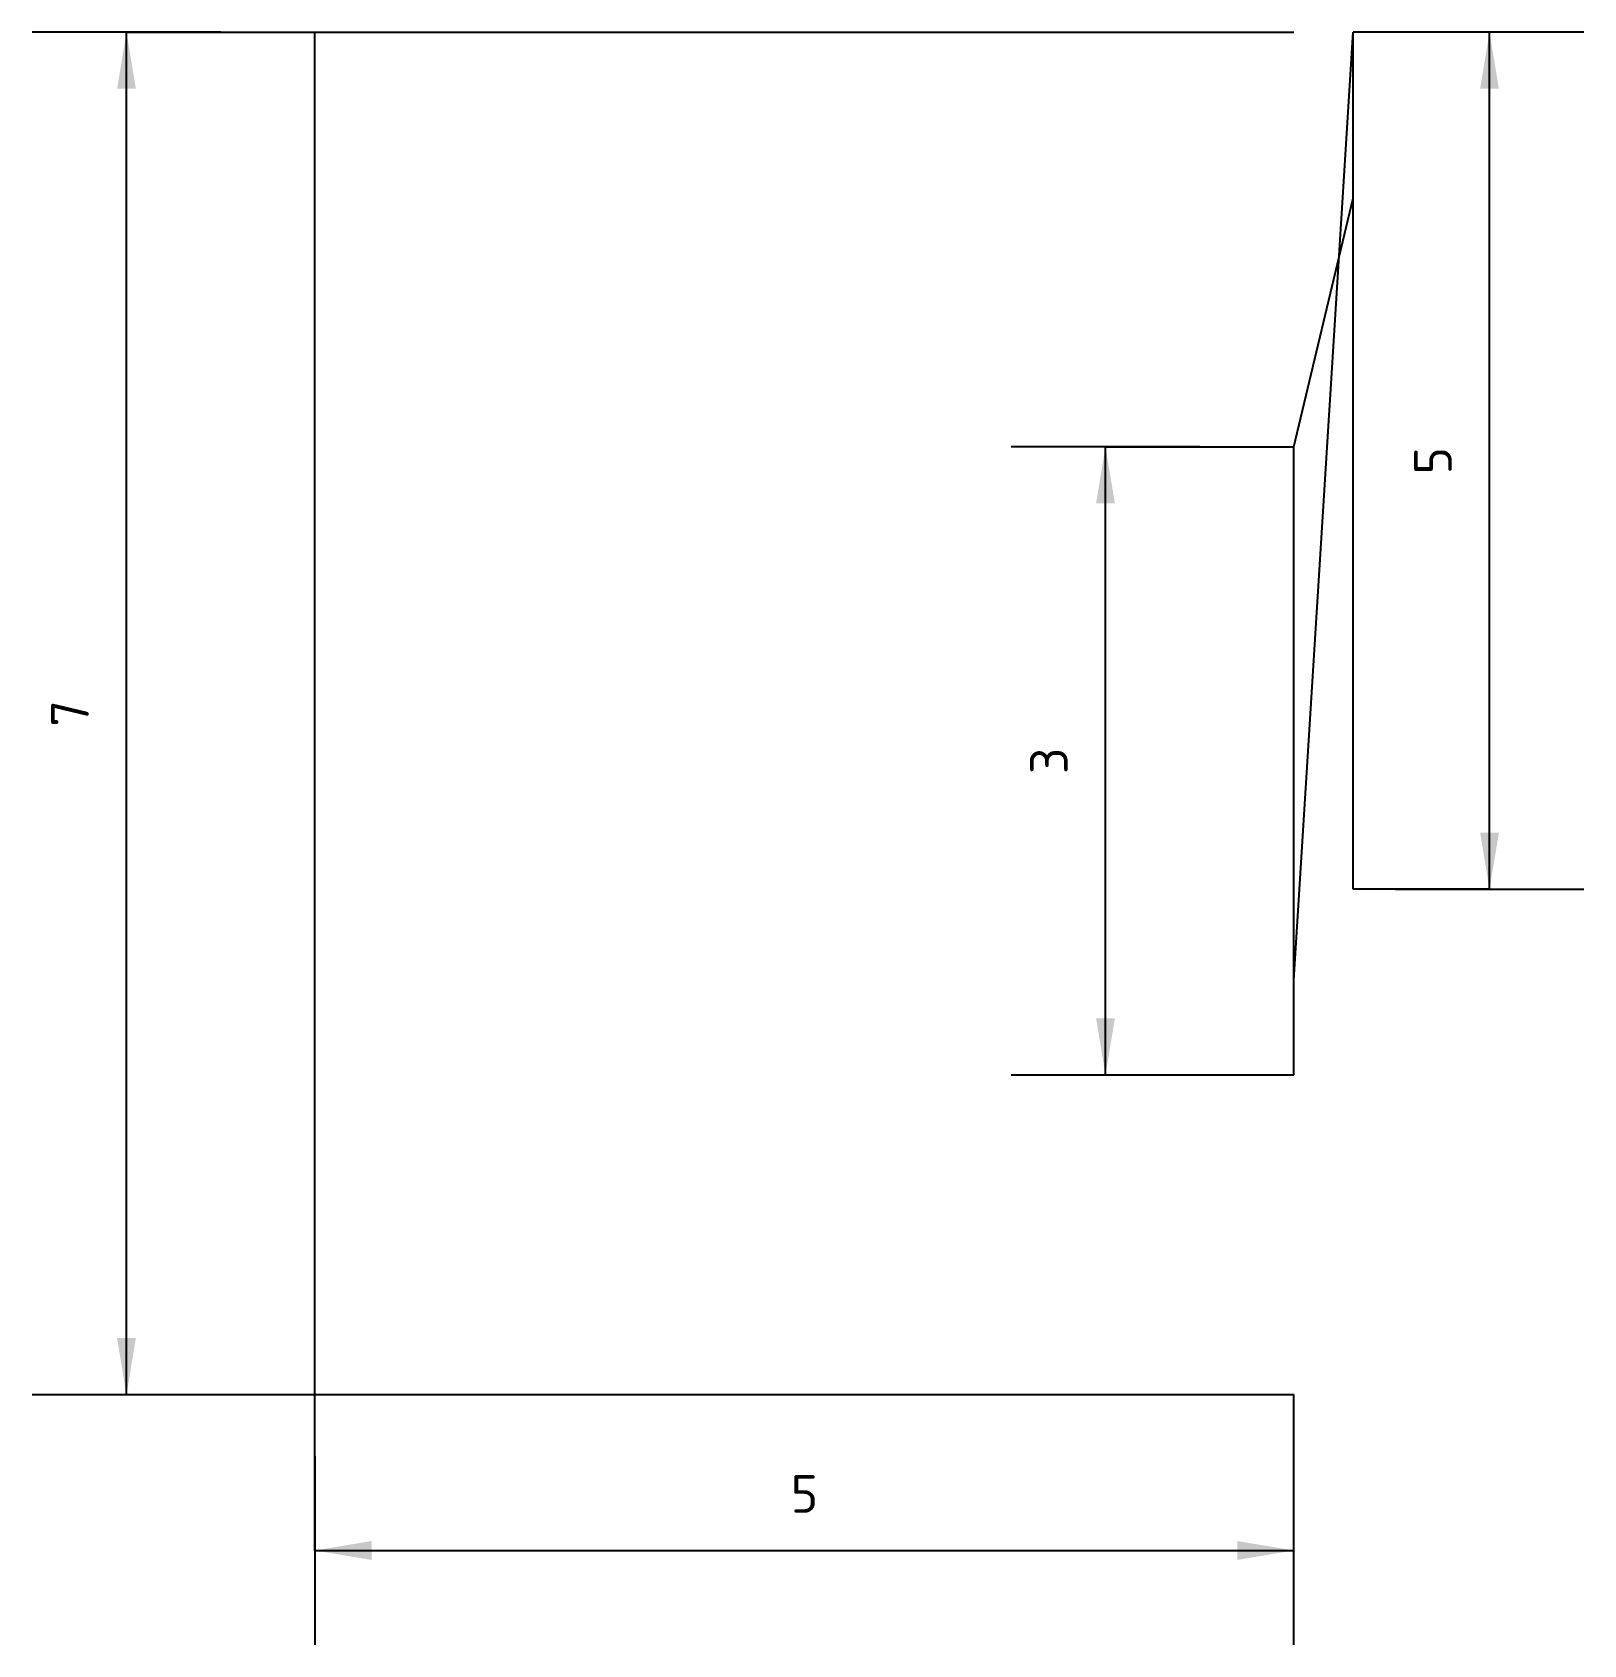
# Model space of a CAD drawing. Extents: x -1.5 to 6.73, y -1.33 to 7.23.
import ezdxf
from ezdxf.enums import TextEntityAlignment as Align

# ---------------------------------------------------------------- set-up
doc = ezdxf.new("R2010")
doc.units = 0
doc.layers.add('DIMENSIONS', color=1, linetype='CONTINUOUS')
doc.styles.add('ISOCPEUR', font='isocpeur.ttf')

# ---------------------------------------------------------------- blocks, each defined once
blk = doc.blocks.new('DIMTICK_ARROW')
at = {"color": 5}
blk.add_line((0, 0.5), (0, -0.5), dxfattribs=at)
at = {"color": 7}
blk.add_solid([(0, 0), (0.3, 0.05), (0.3, -0.05)], dxfattribs=at)

msp = doc.modelspace()

# ---------------------------------------------------------------- linework, layer by layer
at = {"color": 3}
for p, q in [((0, 7.2251), (5.1937, 7.2251)), ((0, 0), (0, 7.2251)), ((0, 0), (0, 7.2251)), ((0, 7.2251), (5.1937, 7.2251)), ((5.1937, 2.1989), (5.5078, 7.2251)), ((5.5078, 2.6806), (5.5078, 7.2251)), ((5.5078, 2.6806), (5.5078, 7.2251)), ((5.1937, 5.0261), (5.5078, 6.3455)), ((5.1937, 1.6963), (5.1937, 5.0261)), ((5.1937, 1.6963), (5.1937, 5.0261)), ((0, 0), (5.1937, 0)), ((0, 0), (5.1937, 0))]:
    msp.add_line(p, q, dxfattribs=at)
at = {"layer": 'DIMENSIONS', "color": 7}
for p, q in [((-1, 0), (-1, 7.2251)), ((-1, 0), (-1, 7.2251)), ((-1, 0), (-1, 7.2251)), ((-1, 0), (-1, 7.2251)), ((-1, 0), (-1, 7.2251)), ((-1, 0), (-1, 7.2251)), ((-1, 0), (-1, 7.2251)), ((-1, 0), (-1, 7.2251)), ((6.2311, 2.6806), (6.2311, 7.2251)), ((6.2311, 2.6806), (6.2311, 7.2251)), ((6.2311, 2.6806), (6.2311, 7.2251)), ((6.2311, 2.6806), (6.2311, 7.2251)), ((6.2311, 2.6806), (6.2311, 7.2251)), ((6.2311, 2.6806), (6.2311, 7.2251)), ((6.2311, 2.6806), (6.2311, 7.2251)), ((6.2311, 2.6806), (6.2311, 7.2251)), ((6.2311, 2.6806), (6.2311, 7.2251)), ((4.1937, 1.6963), (4.1937, 5.0261)), ((4.1937, 1.6963), (4.1937, 5.0261)), ((4.1937, 1.6963), (4.1937, 5.0261)), ((4.1937, 1.6963), (4.1937, 5.0261)), ((4.1937, 1.6963), (4.1937, 5.0261)), ((4.1937, 1.6963), (4.1937, 5.0261)), ((4.1937, 1.6963), (4.1937, 5.0261)), ((4.1937, 1.6963), (4.1937, 5.0261)), ((4.1937, 1.6963), (4.1937, 5.0261)), ((4.1937, 1.6963), (4.1937, 5.0261)), ((0, -0.8267), (5.1937, -0.8267)), ((0, -0.8267), (5.1937, -0.8267)), ((0, -0.8267), (5.1937, -0.8267)), ((0, -0.8267), (5.1937, -0.8267)), ((0, -0.8267), (5.1937, -0.8267)), ((0, -0.8267), (5.1937, -0.8267)), ((0, -0.8267), (5.1937, -0.8267)), ((0, -0.8267), (5.1937, -0.8267)), ((0, -0.8267), (5.1937, -0.8267)), ((0, -0.8267), (5.1937, -0.8267)), ((0, -0.8267), (5.1937, -0.8267)), ((0, -0.8267), (5.1937, -0.8267))]:
    msp.add_line(p, q, dxfattribs=at)
at = {"layer": 'DIMENSIONS', "color": 5}
for p, q in [((-1, 7.2251), (0, 7.2251)), ((-1, 7.2251), (0, 7.2251)), ((-1, 7.2251), (0, 7.2251)), ((-1, 7.2251), (0, 7.2251)), ((-1, 7.2251), (0, 7.2251)), ((-1, 7.2251), (0, 7.2251)), ((-1, 7.2251), (0, 7.2251)), ((-1, 7.2251), (0, 7.2251)), ((6.2311, 7.2251), (5.5078, 7.2251)), ((6.2311, 7.2251), (5.5078, 7.2251)), ((6.2311, 7.2251), (5.5078, 7.2251)), ((6.2311, 7.2251), (5.5078, 7.2251)), ((6.2311, 7.2251), (5.5078, 7.2251)), ((6.2311, 7.2251), (5.5078, 7.2251)), ((6.2311, 7.2251), (5.5078, 7.2251)), ((6.2311, 7.2251), (5.5078, 7.2251)), ((6.2311, 7.2251), (5.5078, 7.2251)), ((4.1937, 5.0261), (5.1937, 5.0261)), ((4.1937, 5.0261), (5.1937, 5.0261)), ((4.1937, 5.0261), (5.1937, 5.0261)), ((4.1937, 5.0261), (5.1937, 5.0261)), ((4.1937, 5.0261), (5.1937, 5.0261)), ((4.1937, 5.0261), (5.1937, 5.0261)), ((4.1937, 5.0261), (5.1937, 5.0261)), ((4.1937, 5.0261), (5.1937, 5.0261)), ((4.1937, 5.0261), (5.1937, 5.0261)), ((4.1937, 5.0261), (5.1937, 5.0261)), ((6.2311, 2.6806), (5.5078, 2.6806)), ((6.2311, 2.6806), (5.5078, 2.6806)), ((6.2311, 2.6806), (5.5078, 2.6806)), ((6.2311, 2.6806), (5.5078, 2.6806)), ((6.2311, 2.6806), (5.5078, 2.6806)), ((6.2311, 2.6806), (5.5078, 2.6806)), ((6.2311, 2.6806), (5.5078, 2.6806)), ((6.2311, 2.6806), (5.5078, 2.6806)), ((6.2311, 2.6806), (5.5078, 2.6806)), ((4.1937, 1.6963), (5.1937, 1.6963)), ((4.1937, 1.6963), (5.1937, 1.6963)), ((4.1937, 1.6963), (5.1937, 1.6963)), ((4.1937, 1.6963), (5.1937, 1.6963)), ((4.1937, 1.6963), (5.1937, 1.6963)), ((4.1937, 1.6963), (5.1937, 1.6963)), ((4.1937, 1.6963), (5.1937, 1.6963)), ((4.1937, 1.6963), (5.1937, 1.6963)), ((4.1937, 1.6963), (5.1937, 1.6963)), ((4.1937, 1.6963), (5.1937, 1.6963)), ((-1, 0), (0, 0)), ((-1, 0), (0, 0)), ((-1, 0), (0, 0)), ((-1, 0), (0, 0)), ((-1, 0), (0, 0)), ((-1, 0), (0, 0)), ((-1, 0), (0, 0)), ((-1, 0), (0, 0)), ((0, -0.8267), (0, 0)), ((0, -0.8267), (0, 0)), ((0, -0.8267), (0, 0)), ((0, -0.8267), (0, 0)), ((0, -0.8267), (0, 0)), ((0, -0.8267), (0, 0)), ((0, -0.8267), (0, 0)), ((0, -0.8267), (0, 0)), ((0, -0.8267), (0, 0)), ((0, -0.8267), (0, 0)), ((0, -0.8267), (0, 0)), ((0, -0.8267), (0, 0)), ((5.1937, -0.8267), (5.1937, 0)), ((5.1937, -0.8267), (5.1937, 0)), ((5.1937, -0.8267), (5.1937, 0)), ((5.1937, -0.8267), (5.1937, 0)), ((5.1937, -0.8267), (5.1937, 0)), ((5.1937, -0.8267), (5.1937, 0)), ((5.1937, -0.8267), (5.1937, 0)), ((5.1937, -0.8267), (5.1937, 0)), ((5.1937, -0.8267), (5.1937, 0)), ((5.1937, -0.8267), (5.1937, 0)), ((5.1937, -0.8267), (5.1937, 0)), ((5.1937, -0.8267), (5.1937, 0))]:
    msp.add_line(p, q, dxfattribs=at)

# ---------------------------------------------------------------- block references
at = {"layer": 'DIMENSIONS'}
for p, rotation in [((-1, 7.2251), 270), ((-1, 7.2251), 270), ((-1, 7.2251), 270), ((-1, 7.2251), 270), ((-1, 7.2251), 270), ((-1, 7.2251), 270), ((-1, 7.2251), 270), ((-1, 7.2251), 270), ((6.2311, 7.2251), 270), ((6.2311, 7.2251), 270), ((6.2311, 7.2251), 270), ((6.2311, 7.2251), 270), ((6.2311, 7.2251), 270), ((6.2311, 7.2251), 270), ((6.2311, 7.2251), 270), ((6.2311, 7.2251), 270), ((6.2311, 7.2251), 270), ((4.1937, 5.0261), 270), ((4.1937, 5.0261), 270), ((4.1937, 5.0261), 270), ((4.1937, 5.0261), 270), ((4.1937, 5.0261), 270), ((4.1937, 5.0261), 270), ((4.1937, 5.0261), 270), ((4.1937, 5.0261), 270), ((4.1937, 5.0261), 270), ((4.1937, 5.0261), 270), ((6.2311, 2.6806), 90), ((6.2311, 2.6806), 90), ((6.2311, 2.6806), 90), ((6.2311, 2.6806), 90), ((6.2311, 2.6806), 90), ((6.2311, 2.6806), 90), ((6.2311, 2.6806), 90), ((6.2311, 2.6806), 90), ((6.2311, 2.6806), 90), ((4.1937, 1.6963), 90), ((4.1937, 1.6963), 90), ((4.1937, 1.6963), 90), ((4.1937, 1.6963), 90), ((4.1937, 1.6963), 90), ((4.1937, 1.6963), 90), ((4.1937, 1.6963), 90), ((4.1937, 1.6963), 90), ((4.1937, 1.6963), 90), ((4.1937, 1.6963), 90), ((-1, 0), 90), ((-1, 0), 90), ((-1, 0), 90), ((-1, 0), 90), ((-1, 0), 90), ((-1, 0), 90), ((-1, 0), 90), ((-1, 0), 90), ((5.1937, -0.8267), 180), ((5.1937, -0.8267), 180), ((5.1937, -0.8267), 180), ((5.1937, -0.8267), 180), ((5.1937, -0.8267), 180), ((5.1937, -0.8267), 180), ((5.1937, -0.8267), 180), ((5.1937, -0.8267), 180), ((5.1937, -0.8267), 180), ((5.1937, -0.8267), 180), ((5.1937, -0.8267), 180), ((5.1937, -0.8267), 180)]:
    msp.add_blockref('DIMTICK_ARROW', p, dxfattribs=dict(at, rotation=rotation))
msp.add_blockref('DIMTICK_ARROW', (0, -0.8267), dxfattribs=at)
msp.add_blockref('DIMTICK_ARROW', (0, -0.8267), dxfattribs=at)
msp.add_blockref('DIMTICK_ARROW', (0, -0.8267), dxfattribs=at)
msp.add_blockref('DIMTICK_ARROW', (0, -0.8267), dxfattribs=at)
msp.add_blockref('DIMTICK_ARROW', (0, -0.8267), dxfattribs=at)
msp.add_blockref('DIMTICK_ARROW', (0, -0.8267), dxfattribs=at)
msp.add_blockref('DIMTICK_ARROW', (0, -0.8267), dxfattribs=at)
msp.add_blockref('DIMTICK_ARROW', (0, -0.8267), dxfattribs=at)
msp.add_blockref('DIMTICK_ARROW', (0, -0.8267), dxfattribs=at)
msp.add_blockref('DIMTICK_ARROW', (0, -0.8267), dxfattribs=at)
msp.add_blockref('DIMTICK_ARROW', (0, -0.8267), dxfattribs=at)
msp.add_blockref('DIMTICK_ARROW', (0, -0.8267), dxfattribs=at)

# ---------------------------------------------------------------- texts
at = {"layer": 'DIMENSIONS', "color": 7, "style": 'ISOCPEUR'}
for s, p in [('5', (5.9311, 4.9528)), ('5', (5.9311, 4.9528)), ('5', (5.9311, 4.9528)), ('5', (5.9311, 4.9528)), ('5', (5.9311, 4.9528)), ('5', (5.9311, 4.9528)), ('5', (5.9311, 4.9528)), ('5', (5.9311, 4.9528)), ('5', (5.9311, 4.9528)), ('7', (-1.3, 3.6125)), ('7', (-1.3, 3.6125)), ('7', (-1.3, 3.6125)), ('7', (-1.3, 3.6125)), ('7', (-1.3, 3.6125)), ('7', (-1.3, 3.6125)), ('7', (-1.3, 3.6125)), ('7', (-1.3, 3.6125)), ('3', (3.8937, 3.3612)), ('3', (3.8937, 3.3612)), ('3', (3.8937, 3.3612)), ('3', (3.8937, 3.3612)), ('3', (3.8937, 3.3612)), ('3', (3.8937, 3.3612)), ('3', (3.8937, 3.3612)), ('3', (3.8937, 3.3612)), ('3', (3.8937, 3.3612)), ('3', (3.8937, 3.3612))]:
    msp.add_text(s, height=0.2, rotation=90, dxfattribs=at).set_placement(p, align=Align.MIDDLE_CENTER)
msp.add_text('5', height=0.2, dxfattribs=at).set_placement((2.5968, -0.5267), align=Align.MIDDLE_CENTER)
msp.add_text('5', height=0.2, dxfattribs=at).set_placement((2.5968, -0.5267), align=Align.MIDDLE_CENTER)
msp.add_text('5', height=0.2, dxfattribs=at).set_placement((2.5968, -0.5267), align=Align.MIDDLE_CENTER)
msp.add_text('5', height=0.2, dxfattribs=at).set_placement((2.5968, -0.5267), align=Align.MIDDLE_CENTER)
msp.add_text('5', height=0.2, dxfattribs=at).set_placement((2.5968, -0.5267), align=Align.MIDDLE_CENTER)
msp.add_text('5', height=0.2, dxfattribs=at).set_placement((2.5968, -0.5267), align=Align.MIDDLE_CENTER)
msp.add_text('5', height=0.2, dxfattribs=at).set_placement((2.5968, -0.5267), align=Align.MIDDLE_CENTER)
msp.add_text('5', height=0.2, dxfattribs=at).set_placement((2.5968, -0.5267), align=Align.MIDDLE_CENTER)
msp.add_text('5', height=0.2, dxfattribs=at).set_placement((2.5968, -0.5267), align=Align.MIDDLE_CENTER)
msp.add_text('5', height=0.2, dxfattribs=at).set_placement((2.5968, -0.5267), align=Align.MIDDLE_CENTER)
msp.add_text('5', height=0.2, dxfattribs=at).set_placement((2.5968, -0.5267), align=Align.MIDDLE_CENTER)
msp.add_text('5', height=0.2, dxfattribs=at).set_placement((2.5968, -0.5267), align=Align.MIDDLE_CENTER)

doc.saveas('drawing.dxf')
